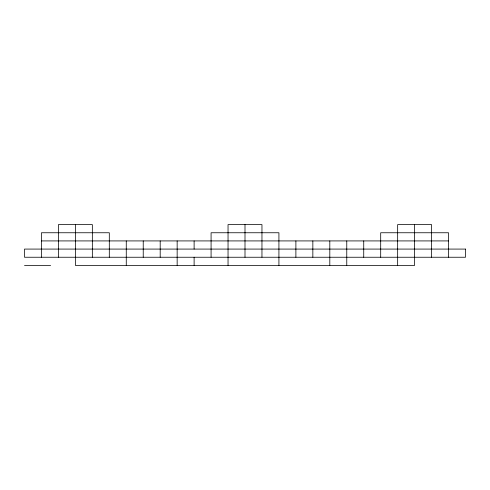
<?xml version="1.0" encoding="UTF-8"?>
<svg xmlns="http://www.w3.org/2000/svg" width="490" height="490" viewBox="0 0 490 490"><rect width="100%" height="100%" fill="white"/><g stroke="black" fill="none" stroke-linecap="round" stroke-linejoin="round"><path stroke-width="0.73" d="M41.46 240.921L448.54 240.921M24.5 265.402L50.617 265.402M448.54 257.244L448.54 232.756L380.693 232.756L380.693 257.244M431.58 257.244L431.58 224.598L397.653 224.598L397.653 265.402M414.613 224.598L414.613 265.402L75.386 265.402L75.386 224.598M363.733 240.921L363.733 257.244M346.767 240.921L346.767 265.402M329.807 240.921L329.807 265.402M312.847 240.921L312.847 257.244M295.887 240.921L295.887 257.244M278.92 265.402L278.92 232.756L211.08 232.756L211.08 257.244M261.96 257.244L261.96 224.598L228.04 224.598L228.04 265.402M245 224.598L245 257.244M194.114 240.921L194.114 249.079M194.114 257.244L194.114 265.402M177.153 240.921L177.153 265.402M160.193 240.921L160.193 257.244M143.233 240.921L143.233 257.244M126.267 240.921L126.267 265.402M109.307 257.244L109.307 232.756L41.46 232.756L41.46 257.244M92.347 257.244L92.347 224.598L58.42 224.598L58.42 257.244M465.5 249.079L24.5 249.079L24.5 257.244L465.5 257.244L465.5 249.079"/></g></svg>
